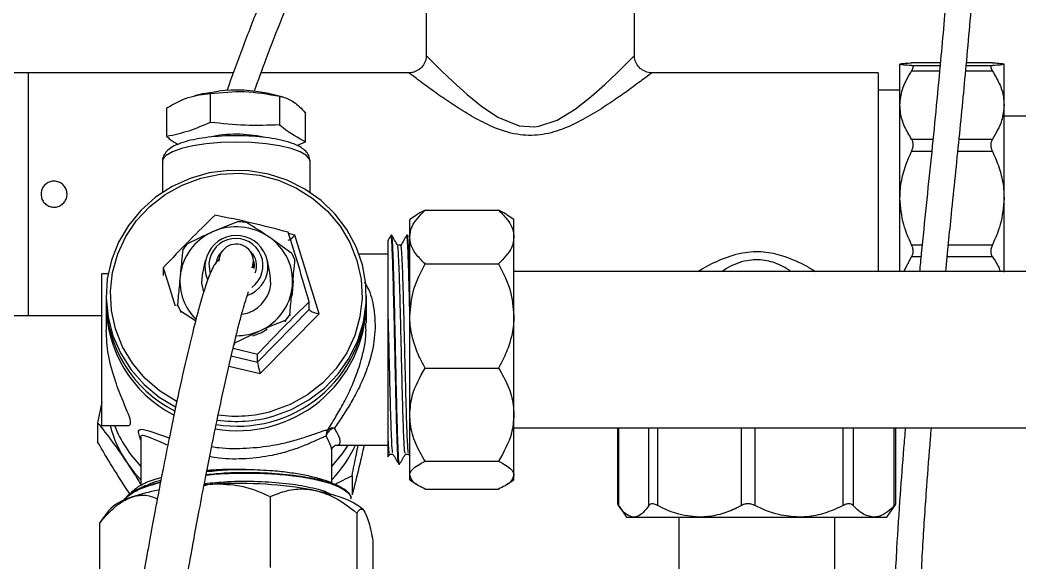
# Model space of a CAD drawing. Extents: x 75 to 2075, y 25 to 1460.
# Drawn here: x 561.2 to 705.3, y 963.3 to 1041.4 of the extents above; entities that cross this region are included whole.
import ezdxf

# ---------------------------------------------------------------- set-up
doc = ezdxf.new("R2010")
doc.units = 0
doc.header["$LTSCALE"] = 5
doc.linetypes.add('SLD-KATı', pattern=[0])
doc.layers.get('0').update_dxf_attribs({"linetype": 'CONTINUOUS'})

msp = doc.modelspace()

# ---------------------------------------------------------------- linework, layer by layer
at = {"color": 7, "linetype": 'SLD-KATı'}
for p, q in [((619.752, 1045.042), (619.752, 1036.252)), ((649.752, 1036.292), (649.752, 1045.042)), ((688.015, 1035.05), (688.002, 1035.042)), ((688.002, 1035.033), (688.031, 1035.05)), ((688.002, 1035.033), (688.002, 1035.042)), ((688.002, 1029.139), (688.002, 1035.033)), ((693.824, 1035.24), (689.703, 1035.24)), ((701.298, 1035.24), (697.59, 1035.24)), ((703.002, 1035.042), (702.99, 1035.05)), ((703.002, 1029.139), (703.002, 1035.033)), ((562.377, 1033.792), (536.612, 1033.792)), ((591.964, 1033.792), (562.377, 1033.792)), ((562.377, 1033.792), (562.377, 998.792)), ((617.259, 1033.792), (595.958, 1033.792)), ((684.877, 1033.792), (652.252, 1033.792)), ((684.877, 1033.792), (684.877, 1005.124)), ((587.729, 1030.803), (586.364, 1030.478)), ((588.656, 1026.651), (588.656, 1030.788)), ((598.958, 1030.345), (597.035, 1030.803)), ((598.652, 1026.271), (598.652, 1030.408)), ((688.002, 1031.292), (684.877, 1031.292)), ((582.386, 1024.601), (582.386, 1028.738)), ((688.002, 1015.719), (688.002, 1029.139)), ((703.002, 1015.719), (703.002, 1029.139)), ((602.378, 1023.841), (602.378, 1027.977)), ((821.152, 1027.542), (703.002, 1027.542)), ((601.096, 1023.327), (602.378, 1023.841)), ((581.757, 1021.041), (581.757, 1016.561)), ((603.007, 1016.561), (603.007, 1021.041)), ((688.002, 1005.124), (688.002, 1015.719)), ((703.002, 1005.042), (703.002, 1015.719)), ((618.327, 1013.285), (617.382, 1012.624)), ((619.589, 1013.995), (630.175, 1013.995)), ((632.382, 1012.624), (631.437, 1013.285)), ((592.673, 1012.362), (588.981, 1010.861)), ((617.382, 1010.112), (617.382, 1012.624)), ((632.382, 1010.112), (632.382, 1012.624)), ((600.392, 1007.733), (597.071, 1010.143)), ((604.307, 999.016), (600.841, 1010.384)), ((614.768, 1010.399), (614.676, 1010.399)), ((617.03, 1010.399), (616.938, 1010.399)), ((617.195, 1010.127), (617.04, 1010.395)), ((617.382, 998.727), (617.382, 1010.112)), ((632.382, 998.727), (632.382, 1010.112)), ((584.663, 1008.22), (585.288, 1009.074)), ((616.101, 1008.949), (615.613, 1008.949)), ((600.392, 1007.733), (600.845, 1006.783)), ((614.257, 1007.624), (610.078, 1007.624)), ((688.56, 1005.124), (689.676, 1007.247)), ((581.86, 1005.693), (581.86, 1004.581)), ((587.898, 1006.709), (587.479, 1004.679)), ((589.892, 1006.867), (589.882, 1006.646)), ((594.882, 1005.675), (594.882, 1006.646)), ((597.285, 1004.679), (596.866, 1006.709)), ((600.845, 1006.55), (600.845, 1006.783)), ((619.589, 1006.229), (630.175, 1006.229)), ((573.924, 1004.825), (573.007, 1004.825)), ((573.007, 982.923), (573.007, 1004.825)), ((597.361, 1003.292), (597.285, 1004.679)), ((717.428, 1005.124), (632.382, 1005.124)), ((573.632, 1001.639), (573.632, 1000.992)), ((611.132, 1000.992), (611.132, 1001.639)), ((573.632, 1000.345), (573.632, 996.703)), ((584.372, 999.448), (583.919, 1000.398)), ((583.919, 1000.165), (583.919, 1000.398)), ((602.904, 999.667), (602.904, 1000.78)), ((611.132, 1000.345), (611.129, 1000.668)), ((611.132, 997.72), (611.132, 1000.345)), ((554.877, 998.792), (562.377, 998.792)), ((562.377, 998.792), (573.007, 998.792)), ((584.372, 999.448), (586.531, 998.068)), ((584.372, 999.448), (584.372, 999.215)), ((595.441, 992.093), (602.904, 999.667)), ((595.848, 990.433), (604.307, 999.016)), ((600.101, 998.961), (599.476, 998.107)), ((600.101, 998.961), (600.101, 998.728)), ((617.382, 984.499), (617.382, 998.727)), ((632.382, 984.499), (632.382, 998.727)), ((599.476, 997.874), (599.476, 998.107)), ((592.091, 994.819), (595.783, 996.607)), ((592.091, 994.819), (592.091, 994.586)), ((591.92, 994.095), (595.441, 993.206)), ((595.441, 992.093), (595.441, 993.206)), ((619.589, 991.225), (630.175, 991.225)), ((573.007, 986.281), (572.411, 983.343)), ((617.382, 975.763), (617.382, 984.499)), ((632.382, 975.763), (632.382, 984.499)), ((572.411, 983.343), (572.411, 980.603)), ((573.007, 982.923), (576.893, 982.923)), ((632.382, 982.624), (717.428, 982.624)), ((647.323, 982.624), (647.323, 971.615)), ((687.432, 971.615), (687.432, 982.624)), ((578.632, 980.815), (578.511, 981.239)), ((580.204, 982.044), (582.728, 981.181)), ((578.631, 981.069), (578.629, 981.056)), ((578.632, 981.089), (578.632, 974.337)), ((606.871, 980.124), (614.257, 980.124)), ((610.804, 980.124), (610.705, 979.679)), ((606.132, 974.665), (606.132, 979.385)), ((614.279, 978.448), (614.49, 978.813)), ((614.474, 978.799), (614.962, 978.799)), ((616.736, 978.799), (617.225, 978.799)), ((617.217, 978.813), (617.382, 978.527)), ((615.808, 977.349), (615.9, 977.349)), ((619.589, 977.773), (630.175, 977.773)), ((609.058, 975.659), (609.058, 972.919)), ((617.382, 975.124), (617.382, 975.763)), ((632.382, 975.124), (632.382, 975.763)), ((617.382, 975.124), (618.327, 974.463)), ((631.437, 974.463), (632.382, 975.124)), ((577.176, 972.89), (576.613, 973.723)), ((597.287, 972.691), (597.287, 962.466)), ((619.589, 973.753), (630.175, 973.753)), ((608.908, 972.342), (608.908, 972.431)), ((647.539, 971.283), (648.627, 969.729)), ((686.127, 969.729), (687.215, 971.283)), ((687.199, 971.295), (687.297, 971.403)), ((573.965, 970.636), (572.86, 969.139)), ((609.776, 970.301), (609.776, 960.075)), ((648.627, 969.729), (649.641, 969.729)), ((649.641, 969.729), (659.136, 969.729)), ((656.127, 969.729), (656.127, 947.464)), ((659.136, 969.729), (673.459, 969.729)), ((673.459, 969.729), (684.219, 969.729)), ((678.627, 949.335), (678.627, 969.729)), ((684.219, 969.729), (686.127, 969.729)), ((572.865, 969.135), (572.689, 968.864)), ((572.689, 968.864), (572.689, 958.638)), ((612.075, 966.325), (612.075, 956.099))]:
    msp.add_line(p, q, dxfattribs=at)
at = {"color": 8, "linetype": 'SLD-KATı'}
for p, q in [((693.824, 1035.238), (689.676, 1035.238)), ((689.676, 1034.827), (693.787, 1034.827)), ((697.553, 1034.827), (701.329, 1034.827)), ((701.329, 1035.238), (697.589, 1035.238)), ((693.71, 1034.041), (689.676, 1034.041)), ((701.329, 1034.041), (697.478, 1034.041)), ((689.676, 1024.236), (692.753, 1024.236)), ((696.532, 1024.236), (701.329, 1024.236)), ((692.579, 1022.447), (689.676, 1022.447)), ((701.329, 1022.447), (696.349, 1022.447)), ((600.841, 1010.384), (599.911, 1010.601)), ((689.676, 1008.991), (691.208, 1008.991)), ((694.981, 1008.991), (701.329, 1008.991)), ((691.033, 1007.247), (689.676, 1007.247)), ((701.329, 1007.247), (694.807, 1007.247)), ((591.666, 992.975), (595.441, 992.093)), ((591.328, 991.488), (595.848, 990.433)), ((647.458, 982.624), (647.458, 971.403)), ((651.824, 971.403), (651.824, 982.624)), ((653.09, 982.624), (653.09, 971.403)), ((665.182, 971.403), (665.182, 982.624)), ((667.092, 982.624), (667.092, 971.403)), ((679.826, 971.403), (679.826, 982.624)), ((681.261, 982.624), (681.261, 971.403)), ((687.177, 971.403), (687.177, 982.624))]:
    msp.add_line(p, q, dxfattribs=at)
at = {"color": 8, "linetype": 'SLD-KATı', "flags": 128}
for points in [[(619.79, 1036.253), (620.111, 1035.927), (620.307, 1035.727), (621.021, 1035.01), (621.994, 1034.048), (623.642, 1032.47), (625.642, 1030.67), (627.709, 1028.991), (630.09, 1027.397), (633.129, 1026.157), (635.358, 1026), (635.956, 1026.075), (638.613, 1026.97), (641.19, 1028.546), (643.524, 1030.38), (645.483, 1032.118), (647.21, 1033.756), (648.895, 1035.423), (649.695, 1036.233), (649.752, 1036.292), (649.752, 1036.292)], [(603.007, 1021.041), (602.949, 1021.328), (602.487, 1021.891), (601.583, 1022.416), (600.278, 1022.881), (598.627, 1023.265), (596.704, 1023.553), (594.591, 1023.731), (592.382, 1023.791), (590.173, 1023.731), (588.06, 1023.553), (586.137, 1023.265), (584.486, 1022.881), (583.18, 1022.416), (582.277, 1021.891), (581.815, 1021.328), (581.757, 1021.041)], [(589.457, 1006.258), (589.782, 1007.32), (590.339, 1008.037)], [(588.45, 1006.348), (588.564, 1005.028), (588.618, 1004.846)]]:
    msp.add_lwpolyline(points, dxfattribs=at)
at = {"color": 7, "linetype": 'SLD-KATı', "flags": 128}
for points in [[(587.729, 1030.803), (588.279, 1030.92), (589.846, 1031.147)], [(593.463, 1024.719), (592.737, 1024.746), (591.262, 1024.717)], [(597.68, 984.265), (600.363, 985.25), (602.859, 986.619), (605.11, 988.34), (607.063, 990.373), (608.671, 992.669), (609.898, 995.176), (610.714, 997.835), (611.1, 1000.582), (611.048, 1003.354), (610.558, 1006.087), (609.642, 1008.714), (608.321, 1011.176), (606.627, 1013.415), (604.599, 1015.377), (602.285, 1017.018), (599.738, 1018.298), (597.019, 1019.187), (594.192, 1019.665), (591.322, 1019.721), (588.477, 1019.353), (585.723, 1018.569), (583.126, 1017.389), (580.745, 1015.839), (578.637, 1013.957), (576.851, 1011.786), (575.43, 1009.377), (574.405, 1006.787), (573.803, 1004.076), (573.635, 1001.308), (573.907, 998.548), (574.612, 995.86), (575.734, 993.307), (577.245, 990.95), (579.112, 988.844), (581.289, 987.037), (583.648, 985.612)], [(583.753, 986.404), (583.709, 986.427), (581.326, 987.927), (579.215, 989.769), (577.429, 991.906), (576.011, 994.288), (574.995, 996.854), (574.408, 999.542), (574.264, 1002.286), (574.566, 1005.017), (575.306, 1007.67), (576.467, 1010.178), (578.019, 1012.48), (579.926, 1014.518), (582.139, 1016.244), (584.604, 1017.614), (587.261, 1018.594), (590.044, 1019.162), (592.884, 1019.301), (595.712, 1019.01), (598.458, 1018.295), (601.055, 1017.173), (603.438, 1015.674), (605.549, 1013.832), (607.335, 1011.694), (608.753, 1009.313), (609.768, 1006.747), (610.356, 1004.059), (610.5, 1001.315), (610.198, 998.583), (609.458, 995.931), (608.297, 993.423), (606.744, 991.121), (604.838, 989.082), (602.625, 987.357), (600.16, 985.987), (597.503, 985.006), (597.503, 985.006)], [(595.004, 1005.796), (594.889, 1006.427), (594.882, 1006.448)], [(587.479, 1004.679), (587.39, 1003.454), (587.648, 1002.179)], [(600.58, 1003.825), (600.46, 1002.006), (600.366, 1001.575)], [(596.845, 996.764), (596.033, 996.317), (594.721, 995.818)], [(606.132, 977.032), (607.718, 978.925), (608.52, 980.124)], [(576.613, 977.605), (577.683, 976.159), (578.632, 975.09)], [(587.745, 974.428), (587.802, 974.432), (589.606, 974.525)], [(603.531, 973.628), (604.955, 973.326), (606.258, 972.99), (607.427, 972.622), (608.452, 972.226), (609.321, 971.807), (610.028, 971.367), (610.564, 970.911), (610.925, 970.444)]]:
    msp.add_lwpolyline(points, dxfattribs=at)
at = {"color": 7, "linetype": 'SLD-KATı'}
for centre, radius, start, end in [((592.392, 1009.067), 22.226, 77.94324, 96.57728), ((592.374, 1007.094), 17.838, 77.25758, 102.23219), ((592.38, 1003.221), 8.362, 55.86856, 113.98353), ((592.117, 1003.646), 7.868, 113.49505, 174.11807), ((592.405, 1005.788), 4.543, 355.61824, 203.39997), ((592.753, 1003.707), 7.751, 354.88465, 56.13858), ((592.365, 1006.607), 2.486, 337.32711, 174.00008), ((592.553, 1005.918), 2.454, 352.17129, 18.3977), ((591.969, 1003.753), 7.71, 174.79915, 225.41919), ((592.51, 1005.908), 4.45, 289.9726, 353.98024), ((592.483, 1003.823), 4.907, 278.47609, 353.77995), ((592.647, 1003.822), 7.868, 293.49533, 354.11779), ((591.678, 1001.129), 18.047, 180.43692, 242.96511), ((591.66, 1000.47), 18.026, 179.36943, 242.57654), ((592.565, 1000.764), 18.572, 260.08362, 358.70698), ((592.575, 1001.401), 18.562, 260.45118, 358.73618), ((592.385, 1004.257), 8.372, 270.08259, 293.94963), ((592.381, 1002.912), 19.384, 261.87215, 285.86184), ((592.381, 1003.033), 18.74, 262.0694, 285.86043), ((591.409, 987.478), 17.788, 194.8349, 213.71154), ((591.615, 989.525), 18.018, 201.49352, 223.89912), ((606.599, 981.542), 1.261, 139.47144, 186.46212), ((606.758, 981.117), 1.441, 99.35243, 168.66338), ((606.279, 981.467), 1.099, 77.10228, 125.51154), ((593.095, 987.623), 18.084, 316.13125, 335.50201), ((592.492, 910.833), 63.757, 80.02886, 92.59392), ((579.147, 965.683), 7.169, 104.87424, 136.29579), ((586.21, 946.282), 27.794, 100.52723, 108.68235)]:
    msp.add_arc(centre, radius, start, end, dxfattribs=at)
at = {"color": 8, "linetype": 'SLD-KATı'}
for centre, radius, start, end in [((592.335, 1006.016), 3.899, 305.79371, 175.12523), ((592.542, 1005.999), 2.775, 337.44596, 47.26906)]:
    msp.add_arc(centre, radius, start, end, dxfattribs=at)
at = {"color": 7, "linetype": 'SLD-KATı'}
for centre, major_axis, ratio, start_param, end_param in [((600.841, 1010.708), (0.982, 1.049), 0.1559445, 3.231206, 4.5472136), ((604.307, 999.34), (1.401, -0.344), 0.2180816, 3.1951533, 4.7659496), ((595.848, 990.756), (-0.398, 1.376), 0.0643247, 0.218736, 1.7895323)]:
    msp.add_ellipse(centre, major_axis=major_axis, ratio=ratio, start_param=start_param, end_param=end_param, dxfattribs=at)
at = {"color": 8, "linetype": 'SLD-KATı'}
for major_axis, ratio, start_param, end_param in [((-13.633, 14.829), 0.1205977, 3.2720205, 3.6118574), ((14.893, -13.611), 0.1311383, 6.1406597, 6.742296)]:
    msp.add_ellipse((592.382, 993.874), major_axis=major_axis, ratio=ratio, start_param=start_param, end_param=end_param, dxfattribs=at)
at = {"color": 7, "linetype": 'SLD-KATı'}
for points, knots in [([(697.203, 1105.753), (697.252, 1103.702), (697.343, 1099.9), (697.329, 1094.282), (697.256, 1089.496), (697.101, 1083.493), (696.795, 1075.708), (696.244, 1065.749), (695.546, 1055.57), (694.729, 1045.285), (693.723, 1033.943), (692.496, 1021.398), (691.435, 1011.478), (690.913, 1005.999), (690.83, 1005.124)], [0, 0, 0, 0, 0.0718627, 0.1332129, 0.1834606, 0.2236697, 0.3193223, 0.4183297, 0.5169998, 0.6149154, 0.714692, 0.8427051, 0.974891, 1, 1, 1, 1]), ([(694.595, 1005.124), (694.869, 1007.899), (695.504, 1014.319), (696.547, 1024.213), (697.603, 1035.211), (698.585, 1046.348), (699.472, 1057.787), (700.144, 1068.132), (700.615, 1077.311), (700.866, 1083.992), (701.007, 1089.496), (701.08, 1094.314), (701.093, 1099.971), (701.001, 1103.804), (700.951, 1105.871)], [0, 0, 0, 0, 0.0796301, 0.1842653, 0.2842089, 0.3949929, 0.5038517, 0.6138718, 0.6960147, 0.7754914, 0.8158489, 0.8663359, 0.9279011, 1, 1, 1, 1]), ([(681.956, 1068.67), (682.029, 1069.119), (682.161, 1069.928), (681.973, 1070.971), (681.586, 1071.806), (680.925, 1072.596), (680.085, 1073.134), (678.654, 1073.599), (676.648, 1073.66), (672.965, 1073.105), (667.758, 1071.552), (661.669, 1069.237), (655.68, 1066.742), (650.363, 1064.256), (645.482, 1062.663), (641.637, 1061.978), (638.968, 1061.839), (636.624, 1061.974), (634.032, 1062.443), (631.143, 1063.562), (628.384, 1065.403), (625.927, 1067.786), (624.14, 1070.316), (622.737, 1072.469), (621.498, 1073.695), (620.36, 1074.471), (619.211, 1074.972), (617.914, 1075.244), (616.48, 1075.182), (615.149, 1074.805), (613.855, 1074.19), (612.48, 1073.261), (610.785, 1071.734), (608.735, 1069.35), (606.636, 1066.315), (604.478, 1062.687), (602.282, 1058.538), (600.069, 1053.897), (597.832, 1048.819), (595.588, 1043.369), (593.271, 1037.42), (591.758, 1033.254), (591.012, 1031.201)], [0, 0, 0, 0, 0.01323237, 0.02383905, 0.03220613, 0.03888014, 0.04948482, 0.05961272, 0.08106954, 0.10325766, 0.15218106, 0.20936731, 0.25264882, 0.29975752, 0.34192694, 0.36895825, 0.38909212, 0.40351248, 0.42354324, 0.45079038, 0.47629562, 0.50221282, 0.53157033, 0.54858084, 0.56216981, 0.57267302, 0.58139227, 0.59182553, 0.60413923, 0.61530452, 0.62445318, 0.6378049, 0.65442927, 0.67787805, 0.71061196, 0.73915467, 0.77435097, 0.81746338, 0.85582359, 0.90002684, 0.95072872, 1, 1, 1, 1]), ([(594.98, 1031.128), (595.548, 1032.691), (596.857, 1036.291), (598.929, 1041.619), (601.087, 1046.886), (603.237, 1051.805), (605.36, 1056.302), (607.455, 1060.315), (609.483, 1063.795), (611.404, 1066.658), (613.213, 1068.835), (614.628, 1070.172), (615.877, 1071.044), (616.918, 1071.459), (617.738, 1071.462), (618.332, 1071.286), (619.002, 1070.878), (619.818, 1070.097), (620.704, 1068.785), (622.041, 1066.706), (624.013, 1064.353), (626.548, 1062.096), (629.075, 1060.477), (631.475, 1059.394), (633.821, 1058.675), (636.33, 1058.223), (639.261, 1058.064), (643.199, 1058.361), (648.14, 1059.472), (653.66, 1061.646), (658.994, 1064.083), (663.99, 1066.112), (668.475, 1067.787), (672.183, 1068.963), (675.159, 1069.669), (677.002, 1069.897), (678.088, 1069.838), (678.412, 1069.723), (678.412, 1069.734), (678.412, 1069.737)], [0, 0, 0, 0, 0.0414484, 0.0954766, 0.1426878, 0.1837248, 0.2298911, 0.2675007, 0.2977713, 0.3318551, 0.3552957, 0.3708631, 0.3829313, 0.3967059, 0.4035934, 0.4097838, 0.4168301, 0.4266473, 0.4405135, 0.4582552, 0.4909621, 0.5200817, 0.5456972, 0.5680966, 0.587675, 0.608516, 0.6331486, 0.6622191, 0.7082881, 0.7599237, 0.8102151, 0.8548358, 0.8957125, 0.9322091, 0.9562533, 0.9785593, 0.9884289, 0.9972482, 1, 1, 1, 1]), ([(619.723, 1036.252), (619.728, 1036.151), (619.751, 1035.761), (619.493, 1035.09), (618.954, 1034.383), (618.239, 1033.958), (617.652, 1033.79), (617.34, 1033.804), (617.259, 1033.808)], [0, 0, 0, 0, 0.0780769, 0.3023221, 0.536287, 0.7586045, 0.9368631, 1, 1, 1, 1]), ([(652.251, 1033.792), (652.245, 1033.792), (651.936, 1033.753), (651.32, 1033.927), (650.536, 1034.391), (650.006, 1035.096), (649.761, 1035.775), (649.768, 1036.179), (649.771, 1036.315)], [0, 0, 0, 0, 0.0047018, 0.2377291, 0.4639081, 0.6933727, 0.8960824, 1, 1, 1, 1]), ([(689.676, 1034.827), (689.249, 1034.857), (688.299, 1034.922), (688.108, 1034.994), (688.002, 1035.033)], [0, 0, 0, 0, 0.44899052, 1, 1, 1, 1]), ([(688.07, 1035.074), (688.202, 1035.099), (688.47, 1035.151), (689.159, 1035.205), (689.603, 1035.234), (689.676, 1035.238)], [0, 0, 0, 0, 0.44825133, 0.90942454, 1, 1, 1, 1]), ([(689.676, 1034.041), (689.749, 1034.163), (689.896, 1034.407), (689.936, 1034.672), (689.843, 1034.802), (689.723, 1034.82), (689.676, 1034.827)], [0, 0, 0, 0, 0.2806969, 0.5628364, 0.8257488, 1, 1, 1, 1]), ([(701.329, 1034.827), (701.255, 1034.812), (701.109, 1034.78), (701.069, 1034.574), (701.162, 1034.308), (701.281, 1034.118), (701.329, 1034.041)], [0, 0, 0, 0, 0.2806912, 0.5628297, 0.8257579, 1, 1, 1, 1]), ([(701.329, 1035.238), (701.402, 1035.234), (701.837, 1035.206), (702.5, 1035.152), (702.948, 1035.087), (702.989, 1035.047), (703.002, 1035.033)], [0, 0, 0, 0, 0.0732647, 0.4365433, 0.8088712, 1, 1, 1, 1]), ([(703.002, 1035.033), (702.897, 1034.994), (702.706, 1034.922), (701.755, 1034.857), (701.329, 1034.827)], [0, 0, 0, 0, 0.55100948, 1, 1, 1, 1]), ([(688.002, 1029.139), (688.071, 1029.896), (688.225, 1031.6), (689.158, 1033.17), (689.676, 1034.041)], [0, 0, 0, 0, 0.4446427, 1, 1, 1, 1]), ([(701.329, 1034.041), (701.686, 1033.446), (702.41, 1032.241), (702.929, 1030.569), (702.983, 1029.521), (703.002, 1029.139)], [0, 0, 0, 0, 0.3824143, 0.774652, 1, 1, 1, 1]), ([(582.386, 1028.738), (583.412, 1029.308), (585.501, 1030.47), (587.592, 1030.681), (588.656, 1030.788)], [0, 0, 0, 0, 0.4912127, 1, 1, 1, 1]), ([(588.656, 1030.788), (590.292, 1030.961), (593.623, 1031.313), (596.956, 1030.713), (598.652, 1030.408)], [0, 0, 0, 0, 0.491212, 1, 1, 1, 1]), ([(598.652, 1030.408), (598.804, 1030.377), (599.479, 1030.241), (600.712, 1029.666), (601.805, 1028.623), (602.36, 1027.998), (602.378, 1027.977)], [0, 0, 0, 0, 0.1236287, 0.5481656, 0.9848002, 1, 1, 1, 1]), ([(689.676, 1024.236), (689.318, 1024.831), (688.594, 1026.037), (688.075, 1027.709), (688.022, 1028.756), (688.002, 1029.139)], [0, 0, 0, 0, 0.3824066, 0.7746519, 1, 1, 1, 1]), ([(703.002, 1029.139), (702.934, 1028.381), (702.779, 1026.678), (701.847, 1025.108), (701.329, 1024.236)], [0, 0, 0, 0, 0.4446501, 1, 1, 1, 1]), ([(588.656, 1026.651), (587.615, 1026.196), (585.525, 1025.282), (583.435, 1024.828), (582.386, 1024.601)], [0, 0, 0, 0, 0.4979219, 1, 1, 1, 1]), ([(598.652, 1026.271), (596.993, 1026.219), (593.661, 1026.115), (590.329, 1026.472), (588.656, 1026.651)], [0, 0, 0, 0, 0.4979215, 1, 1, 1, 1]), ([(602.378, 1023.841), (601.291, 1024.405), (600.047, 1025.051), (598.808, 1026.134), (598.652, 1026.271)], [0, 0, 0, 0, 0.8736901, 1, 1, 1, 1]), ([(592.896, 1024.701), (592.506, 1024.708), (591.454, 1024.726), (589.747, 1024.638), (587.869, 1024.451), (586.152, 1024.158), (584.645, 1023.767), (583.429, 1023.283), (582.555, 1022.725), (581.996, 1022.045), (581.717, 1021.402), (581.785, 1021.048), (581.801, 1020.964)], [0, 0, 0, 0, 0.0710044, 0.1919221, 0.3131193, 0.4351285, 0.558864, 0.6862671, 0.8065328, 0.8939618, 0.9749642, 1, 1, 1, 1]), ([(582.386, 1024.601), (582.542, 1024.461), (583.083, 1023.977), (583.626, 1023.684), (584.013, 1023.477)], [0, 0, 0, 0, 0.2891072, 1, 1, 1, 1]), ([(602.993, 1021.086), (602.956, 1021.355), (602.88, 1021.902), (602.376, 1022.543), (601.684, 1023.085), (600.661, 1023.578), (599.254, 1024.013), (597.552, 1024.356), (595.692, 1024.582), (594.112, 1024.698), (593.17, 1024.7), (592.896, 1024.701)], [0, 0, 0, 0, 0.0851491, 0.1728891, 0.2727625, 0.4011354, 0.5446566, 0.6814033, 0.8144789, 0.9459553, 1, 1, 1, 1]), ([(689.676, 1022.447), (689.749, 1022.624), (689.896, 1022.979), (689.936, 1023.526), (689.843, 1023.95), (689.723, 1024.155), (689.676, 1024.236)], [0, 0, 0, 0, 0.2806816, 0.5628135, 0.8257504, 1, 1, 1, 1]), ([(701.329, 1024.236), (701.255, 1024.1), (701.109, 1023.828), (701.069, 1023.304), (701.162, 1022.827), (701.281, 1022.555), (701.329, 1022.447)], [0, 0, 0, 0, 0.280704, 0.5628557, 0.8257488, 1, 1, 1, 1]), ([(688.002, 1015.719), (688.016, 1016.164), (688.055, 1017.454), (688.497, 1019.583), (689.158, 1021.353), (689.603, 1022.293), (689.676, 1022.447)], [0, 0, 0, 0, 0.1911336, 0.553708, 0.9267347, 1, 1, 1, 1]), ([(701.329, 1022.447), (701.402, 1022.293), (701.837, 1021.374), (702.5, 1019.605), (702.948, 1017.477), (702.989, 1016.164), (703.002, 1015.719)], [0, 0, 0, 0, 0.0732659, 0.436537, 0.8088648, 1, 1, 1, 1]), ([(564.252, 1016.292), (564.273, 1016.502), (564.314, 1016.922), (564.635, 1017.482), (565.109, 1017.909), (565.703, 1018.155), (566.342, 1018.19), (566.957, 1018.013), (567.478, 1017.643), (567.849, 1017.121), (568.026, 1016.504), (567.99, 1015.865), (567.745, 1015.275), (567.319, 1014.798), (566.757, 1014.488), (566.125, 1014.381), (565.495, 1014.489), (564.935, 1014.798), (564.511, 1015.275), (564.285, 1015.802), (564.261, 1016.152), (564.252, 1016.292)], [0, 0, 0, 0, 0.0534789, 0.1069533, 0.1606177, 0.2144097, 0.267992, 0.3213547, 0.3748284, 0.4285728, 0.4823213, 0.5358129, 0.5891746, 0.6427413, 0.6965287, 0.7502068, 0.8036121, 0.8570126, 0.9106759, 0.9644697, 1, 1, 1, 1]), ([(689.676, 1008.991), (689.249, 1009.952), (688.299, 1012.092), (688.108, 1014.431), (688.002, 1015.719)], [0, 0, 0, 0, 0.4489882, 1, 1, 1, 1]), ([(703.002, 1015.719), (702.897, 1014.431), (702.706, 1012.092), (701.755, 1009.952), (701.329, 1008.991)], [0, 0, 0, 0, 0.5510118, 1, 1, 1, 1]), ([(589.323, 1013.267), (588.091, 1012.067), (585.604, 1009.643), (583.116, 1007.018), (581.86, 1005.693)], [0, 0, 0, 0, 0.4952141, 1, 1, 1, 1]), ([(599.846, 1010.81), (598.109, 1011.266), (594.602, 1012.185), (591.094, 1012.904), (589.323, 1013.267)], [0, 0, 0, 0, 0.4952148, 1, 1, 1, 1]), ([(617.382, 1010.112), (617.452, 1010.632), (617.637, 1011.996), (618.843, 1013.231), (619.589, 1013.995)], [0, 0, 0, 0, 0.3814162, 1, 1, 1, 1]), ([(619.589, 1013.995), (619.324, 1013.868), (618.839, 1013.634), (618.506, 1013.384), (618.354, 1013.271)], [0, 0, 0, 0, 0.5474397, 1, 1, 1, 1]), ([(630.175, 1013.995), (630.655, 1013.512), (631.632, 1012.53), (632.301, 1011.194), (632.362, 1010.375), (632.382, 1010.112)], [0, 0, 0, 0, 0.3967482, 0.8067527, 1, 1, 1, 1]), ([(631.407, 1013.271), (631.257, 1013.384), (630.925, 1013.635), (630.44, 1013.868), (630.175, 1013.995)], [0, 0, 0, 0, 0.452416, 1, 1, 1, 1]), ([(592.673, 1012.362), (592.719, 1012.358), (593.078, 1012.33), (593.437, 1012.296), (593.751, 1012.266)], [0, 0, 0, 0, 0.1269936, 1, 1, 1, 1]), ([(597.071, 1010.143), (596.846, 1010.295), (595.727, 1011.054), (594.629, 1011.728), (593.751, 1012.266)], [0, 0, 0, 0, 0.2009772, 1, 1, 1, 1]), ([(588.981, 1010.861), (588.73, 1010.749), (587.485, 1010.189), (586.264, 1009.569), (585.288, 1009.074)], [0, 0, 0, 0, 0.2009896, 1, 1, 1, 1]), ([(602.904, 1000.78), (602.395, 1002.502), (601.375, 1005.946), (600.355, 1009.189), (599.846, 1010.81)], [0, 0, 0, 0, 0.5000002, 1, 1, 1, 1]), ([(614.688, 1010.39), (614.548, 1010.149), (614.397, 1009.887), (614.246, 1009.626), (614.234, 1009.606)], [0, 0, 0, 0, 0.9233372, 1, 1, 1, 1]), ([(615.793, 977.558), (615.774, 977.555), (615.718, 977.544), (615.628, 979.205), (615.515, 982.266), (615.407, 986.506), (615.293, 991.402), (615.186, 996.551), (615.072, 1001.429), (614.965, 1005.625), (614.857, 1008.48), (614.769, 1010.073), (614.713, 1010.238), (614.688, 1010.313)], [0, 0, 0, 0, 0.0503603, 0.1500654, 0.2506831, 0.3503318, 0.4509979, 0.5506007, 0.6513064, 0.7508721, 0.8516094, 0.9326108, 1, 1, 1, 1]), ([(615.9, 977.532), (615.876, 977.52), (615.815, 977.49), (615.72, 979.194), (615.607, 982.269), (615.499, 986.506), (615.385, 991.402), (615.278, 996.551), (615.164, 1001.43), (615.057, 1005.623), (614.949, 1008.485), (614.857, 1010.126), (614.797, 1010.293), (614.768, 1010.375)], [0, 0, 0, 0, 0.0619603, 0.1593367, 0.2576043, 0.3549257, 0.4532405, 0.5505171, 0.6488706, 0.7461109, 0.8444954, 0.9236049, 1, 1, 1, 1]), ([(615.621, 1008.935), (615.48, 1009.178), (615.199, 1009.665), (614.918, 1010.152), (614.777, 1010.395)], [0, 0, 0, 0, 0.4999814, 1, 1, 1, 1]), ([(616.951, 1010.39), (616.811, 1010.149), (616.532, 1009.666), (616.252, 1009.183), (616.113, 1008.942)], [0, 0, 0, 0, 0.5000366, 1, 1, 1, 1]), ([(617.382, 999.315), (617.366, 999.998), (617.313, 1002.301), (617.227, 1005.606), (617.12, 1008.484), (617.032, 1010.072), (616.976, 1010.238), (616.95, 1010.313)], [0, 0, 0, 0, 0.1073443, 0.3622325, 0.62012, 0.8274837, 1, 1, 1, 1]), ([(617.382, 1003.032), (617.361, 1003.86), (617.304, 1006.123), (617.212, 1008.465), (617.12, 1010.13), (617.06, 1010.295), (617.03, 1010.375)], [0, 0, 0, 0, 0.18279375, 0.49946911, 0.7541032, 1, 1, 1, 1]), ([(619.589, 1006.229), (619.109, 1006.712), (618.132, 1007.694), (617.463, 1009.03), (617.402, 1009.85), (617.382, 1010.112)], [0, 0, 0, 0, 0.39674491, 0.80675301, 1, 1, 1, 1]), ([(632.382, 1010.112), (632.312, 1009.592), (632.127, 1008.228), (630.921, 1006.993), (630.175, 1006.229)], [0, 0, 0, 0, 0.3814215, 1, 1, 1, 1]), ([(614.257, 999.861), (614.257, 1000.925), (614.257, 1002.764), (614.257, 1005.007), (614.257, 1006.714), (614.257, 1008.086), (614.257, 1009.031), (614.257, 1009.545), (614.257, 1009.582), (614.257, 1009.593)], [0, 0, 0, 0, 0.20101208, 0.34742267, 0.49808172, 0.64449356, 0.79511465, 0.94268313, 1, 1, 1, 1]), ([(616.737, 978.966), (616.713, 978.955), (616.652, 978.928), (616.558, 980.482), (616.444, 983.287), (616.336, 987.152), (616.222, 991.619), (616.115, 996.316), (616.001, 1000.766), (615.894, 1004.594), (615.786, 1007.196), (615.699, 1008.638), (615.645, 1008.788), (615.621, 1008.855)], [0, 0, 0, 0, 0.0628007, 0.1615157, 0.2611348, 0.3597933, 0.4594609, 0.5580744, 0.6577808, 0.7563581, 0.8560958, 0.9362931, 1, 1, 1, 1]), ([(617.217, 978.992), (617.199, 978.989), (617.143, 978.981), (617.054, 980.493), (616.94, 983.285), (616.833, 987.153), (616.719, 991.619), (616.611, 996.316), (616.497, 1000.766), (616.39, 1004.594), (616.282, 1007.199), (616.194, 1008.655), (616.138, 1008.806), (616.113, 1008.875)], [0, 0, 0, 0, 0.0494, 0.1491305, 0.2497744, 0.3494478, 0.4501407, 0.5497686, 0.6505007, 0.7500921, 0.8508559, 0.9318781, 1, 1, 1, 1]), ([(689.676, 1007.247), (689.749, 1007.375), (689.896, 1007.633), (689.936, 1008.142), (689.843, 1008.612), (689.723, 1008.883), (689.676, 1008.991)], [0, 0, 0, 0, 0.2806871, 0.5628422, 0.8257583, 1, 1, 1, 1]), ([(701.329, 1008.991), (701.255, 1008.815), (701.109, 1008.461), (701.069, 1007.925), (701.162, 1007.517), (701.281, 1007.324), (701.329, 1007.247)], [0, 0, 0, 0, 0.2806977, 0.5628202, 0.8257662, 1, 1, 1, 1]), ([(584.663, 1008.22), (584.634, 1007.934), (584.512, 1006.74), (584.387, 1005.441), (584.291, 1004.452)], [0, 0, 0, 0, 0.2391154, 1, 1, 1, 1]), ([(701.329, 1007.247), (701.717, 1006.692), (702.197, 1006.006), (702.416, 1005.266), (702.458, 1005.124)], [0, 0, 0, 0, 0.8088631, 1, 1, 1, 1]), ([(589.992, 1006.917), (589.969, 1006.902), (589.757, 1006.766), (589.431, 1006.361), (589.122, 1005.954), (588.617, 1004.925), (588.026, 1003.313), (587.395, 1001.267), (586.803, 999.156), (586.119, 996.507), (585.134, 992.426), (583.976, 987.232), (582.81, 981.624), (581.948, 977.287), (581.379, 974.337), (581, 972.34), (580.672, 970.593), (580.315, 968.672), (579.921, 966.518), (579.389, 963.572), (578.701, 959.685), (577.85, 954.741), (576.71, 947.916), (575.375, 939.575), (573.933, 930.103), (572.626, 921.044), (571.461, 912.558), (570.397, 904.417), (569.395, 896.349), (568.395, 887.84), (567.204, 877.066), (565.897, 863.799), (564.911, 853.033), (564.507, 847.144), (564.47, 846.596)], [0, 0, 0, 0, 0.0005841, 0.0054129, 0.0160691, 0.0321985, 0.0530634, 0.0653442, 0.0791915, 0.0951497, 0.1134196, 0.1496674, 0.1824654, 0.2087267, 0.2241, 0.2334719, 0.2432832, 0.2544123, 0.2669372, 0.2809409, 0.3061457, 0.3355739, 0.3688649, 0.428555, 0.4862004, 0.5405744, 0.5940956, 0.6420521, 0.690753, 0.7433233, 0.799762, 0.8907859, 0.9898434, 1, 1, 1, 1]), ([(581.86, 1005.693), (582.369, 1004.085), (582.937, 1002.294), (583.505, 1000.392), (583.563, 1000.198)], [0, 0, 0, 0, 0.8980369, 1, 1, 1, 1]), ([(600.473, 1003.016), (600.568, 1004.004), (600.694, 1005.303), (600.816, 1006.497), (600.845, 1006.783)], [0, 0, 0, 0, 0.7608845, 1, 1, 1, 1]), ([(617.382, 998.727), (617.49, 999.972), (617.719, 1002.608), (618.943, 1004.979), (619.589, 1006.229)], [0, 0, 0, 0, 0.4724912, 1, 1, 1, 1]), ([(630.175, 1006.229), (630.821, 1004.979), (632.045, 1002.608), (632.274, 999.972), (632.382, 998.727)], [0, 0, 0, 0, 0.52750849, 1, 1, 1, 1]), ([(584.291, 1004.452), (584.242, 1003.933), (584.116, 1002.602), (583.994, 1001.233), (583.919, 1000.398)], [0, 0, 0, 0, 0.3900851, 1, 1, 1, 1]), ([(600.101, 998.961), (600.175, 999.796), (600.298, 1001.165), (600.424, 1002.496), (600.473, 1003.016)], [0, 0, 0, 0, 0.6098967, 1, 1, 1, 1]), ([(570.995, 849.552), (571.189, 852.109), (571.621, 857.795), (572.434, 866.437), (573.306, 875.21), (574.172, 883.262), (574.995, 890.483), (575.771, 896.981), (576.504, 902.858), (577.256, 908.687), (578.091, 914.927), (579.077, 922.005), (580.21, 929.808), (581.422, 937.789), (582.63, 945.395), (583.749, 952.15), (584.746, 957.978), (585.582, 962.706), (586.331, 966.84), (587.082, 970.885), (587.885, 975.084), (588.739, 979.407), (589.644, 983.838), (590.686, 988.717), (591.643, 992.944), (592.419, 996.151), (592.959, 998.254), (593.412, 999.889), (593.818, 1001.263), (594.114, 1002.091), (594.123, 1002.181), (594.126, 1002.214)], [0, 0, 0, 0, 0.0500118, 0.1112013, 0.1692254, 0.221712, 0.2687081, 0.3103137, 0.3484854, 0.3831699, 0.4237229, 0.469635, 0.5202343, 0.5741827, 0.6227595, 0.6648801, 0.701025, 0.7317055, 0.7526491, 0.7773661, 0.8058326, 0.8289436, 0.8552867, 0.884908, 0.9155452, 0.9306768, 0.9455486, 0.9587826, 0.9702579, 0.9892075, 1, 1, 1, 1]), ([(595.441, 993.206), (596.672, 994.506), (599.16, 997.132), (601.648, 999.556), (602.904, 1000.78)], [0, 0, 0, 0, 0.4952139, 1, 1, 1, 1]), ([(614.955, 978.992), (614.936, 978.989), (614.881, 978.981), (614.791, 980.493), (614.678, 983.284), (614.57, 987.155), (614.456, 991.613), (614.356, 996.037), (614.288, 998.675), (614.257, 999.861)], [0, 0, 0, 0, 0.0782697, 0.2362835, 0.3957446, 0.553668, 0.7132067, 0.871058, 1, 1, 1, 1]), ([(614.257, 981.457), (614.257, 981.65), (614.257, 982.23), (614.257, 983.351), (614.257, 985), (614.257, 986.993), (614.257, 989.32), (614.257, 991.774), (614.257, 994.282), (614.257, 997.037), (614.257, 998.843), (614.257, 999.861)], [0, 0, 0, 0, 0.0479048, 0.1438717, 0.2398358, 0.3606477, 0.4814604, 0.6022728, 0.7230847, 0.8438975, 1, 1, 1, 1]), ([(619.589, 991.225), (619.33, 991.704), (618.681, 992.908), (617.885, 994.972), (617.436, 997.028), (617.396, 998.297), (617.382, 998.727)], [0, 0, 0, 0, 0.2056172, 0.5170139, 0.8361701, 1, 1, 1, 1]), ([(632.382, 998.727), (632.368, 998.297), (632.329, 997.05), (631.886, 994.994), (631.094, 992.928), (630.433, 991.704), (630.175, 991.225)], [0, 0, 0, 0, 0.1638287, 0.4746285, 0.7943849, 1, 1, 1, 1]), ([(595.783, 996.607), (596.034, 996.717), (597.279, 997.266), (598.5, 997.733), (599.476, 998.107)], [0, 0, 0, 0, 0.20098403, 1, 1, 1, 1]), ([(605.64, 982.362), (605.83, 982.686), (606.322, 983.525), (607.305, 985.164), (608.446, 987.286), (609.536, 989.704), (610.519, 992.684), (611.157, 995.531), (611.059, 997.256), (611.033, 997.717)], [0, 0, 0, 0, 0.0953137, 0.2468318, 0.4025367, 0.5522072, 0.7072969, 0.9217243, 1, 1, 1, 1]), ([(576.893, 982.935), (577.024, 983.008), (577.291, 983.156), (576.913, 984.455), (576.05, 986.485), (574.904, 989.363), (573.849, 992.975), (573.709, 995.51), (573.643, 996.704)], [0, 0, 0, 0, 0.1461689, 0.2965691, 0.4482381, 0.6261576, 0.8238532, 1, 1, 1, 1]), ([(617.382, 984.499), (617.452, 985.4), (617.637, 987.762), (618.843, 989.901), (619.589, 991.225)], [0, 0, 0, 0, 0.3814191, 1, 1, 1, 1]), ([(630.175, 991.225), (630.655, 990.388), (631.632, 988.687), (632.301, 986.373), (632.362, 984.954), (632.382, 984.499)], [0, 0, 0, 0, 0.3967452, 0.8067489, 1, 1, 1, 1]), ([(619.589, 977.773), (619.109, 978.61), (618.132, 980.311), (617.463, 982.625), (617.402, 984.044), (617.382, 984.499)], [0, 0, 0, 0, 0.39674875, 0.80675478, 1, 1, 1, 1]), ([(632.382, 984.499), (632.312, 983.598), (632.127, 981.236), (630.921, 979.097), (630.175, 977.773)], [0, 0, 0, 0, 0.38142267, 1, 1, 1, 1]), ([(572.411, 983.343), (573.111, 982.459), (574.439, 980.782), (575.915, 978.625), (576.613, 977.605)], [0, 0, 0, 0, 0.527506, 1, 1, 1, 1]), ([(688.777, 982.624), (688.696, 981.645), (688.43, 978.432), (687.996, 972.62), (687.483, 965.036), (687.246, 959.693), (687.124, 956.947)], [0, 0, 0, 0, 0.1144539, 0.3754238, 0.6789937, 1, 1, 1, 1]), ([(690.872, 956.81), (691.006, 959.795), (691.267, 965.568), (691.831, 973.661), (692.258, 979.28), (692.496, 982.107), (692.539, 982.624)], [0, 0, 0, 0, 0.347066, 0.6713461, 0.9399515, 1, 1, 1, 1]), ([(588.843, 979.888), (589.176, 979.837), (590.724, 979.603), (593.904, 979.612), (597.375, 979.989), (600.083, 980.586), (602.081, 981.163), (603.291, 981.599), (603.73, 981.751), (603.734, 981.752)], [0, 0, 0, 0, 0.0619283, 0.2880343, 0.5144235, 0.6751508, 0.8361659, 0.9983616, 1, 1, 1, 1]), ([(614.257, 978.46), (614.257, 978.447), (614.257, 978.394), (614.257, 978.761), (614.257, 979.558), (614.257, 980.538), (614.257, 981.255), (614.257, 981.457)], [0, 0, 0, 0, 0.0941704, 0.36522, 0.6260199, 0.8947047, 1, 1, 1, 1]), ([(614.474, 978.966), (614.451, 978.956), (614.39, 978.929), (614.319, 980.082), (614.269, 981.181), (614.257, 981.457)], [0, 0, 0, 0, 0.3226189, 0.8297361, 1, 1, 1, 1]), ([(576.613, 973.723), (575.915, 974.798), (574.439, 977.075), (573.111, 979.385), (572.411, 980.603)], [0, 0, 0, 0, 0.47249407, 1, 1, 1, 1]), ([(606.134, 979.427), (606.134, 979.427), (606.135, 979.427), (606.211, 979.82), (606.721, 980.129), (606.806, 980.121), (606.845, 980.117)], [0, 0, 0, 0, 0.0616281, 0.3743249, 0.7163081, 1, 1, 1, 1]), ([(609.058, 975.659), (609.261, 976.697), (609.55, 978.173), (609.87, 979.677), (609.965, 980.124)], [0, 0, 0, 0, 0.7024934, 1, 1, 1, 1]), ([(610.705, 979.679), (610.485, 978.716), (609.906, 976.189), (609.382, 974.169), (609.058, 972.919)], [0, 0, 0, 0, 0.38142026, 1, 1, 1, 1]), ([(614.954, 978.813), (615.094, 978.571), (615.373, 978.088), (615.653, 977.604), (615.793, 977.362)], [0, 0, 0, 0, 0.49999931, 1, 1, 1, 1]), ([(615.909, 977.353), (616.049, 977.596), (616.33, 978.083), (616.612, 978.57), (616.752, 978.813)], [0, 0, 0, 0, 0.4999971, 1, 1, 1, 1]), ([(576.613, 977.605), (576.854, 977.24), (577.553, 976.182), (578.234, 975.081), (578.679, 974.36)], [0, 0, 0, 0, 0.34544896, 1, 1, 1, 1]), ([(617.382, 975.763), (617.396, 975.878), (617.435, 976.212), (617.878, 976.763), (618.67, 977.317), (619.33, 977.645), (619.589, 977.773)], [0, 0, 0, 0, 0.1638325, 0.4746286, 0.7943866, 1, 1, 1, 1]), ([(630.175, 977.773), (630.433, 977.645), (631.083, 977.322), (631.879, 976.769), (632.328, 976.218), (632.368, 975.878), (632.382, 975.763)], [0, 0, 0, 0, 0.2056146, 0.5170113, 0.8361661, 1, 1, 1, 1]), ([(578.175, 974.05), (578.292, 974.13), (578.642, 974.371), (579.414, 974.751), (580.432, 975.149), (581.259, 975.364), (581.617, 975.458)], [0, 0, 0, 0, 0.1528989, 0.4591974, 0.7654972, 1, 1, 1, 1]), ([(588.027, 975.787), (588.571, 975.85), (589.618, 975.972), (590.935, 976.027), (591.876, 976.061), (593.033, 976.089), (594.931, 976.092), (597.692, 975.986), (600.82, 975.7), (604.037, 975.165), (606.35, 974.489), (607.792, 973.806), (608.571, 973.194), (608.955, 972.693), (608.87, 972.401), (608.853, 972.343)], [0, 0, 0, 0, 0.0568791, 0.1096411, 0.1295556, 0.1500138, 0.2240121, 0.3169714, 0.4288641, 0.5596552, 0.7093062, 0.7914222, 0.8782787, 0.9759728, 1, 1, 1, 1]), ([(588.045, 975.876), (589.02, 975.968), (591.538, 976.207), (595.809, 976.195), (600.342, 975.873), (604.218, 975.23), (607.097, 974.324), (608.67, 973.355), (608.838, 972.702), (608.908, 972.431)], [0, 0, 0, 0, 0.0998042, 0.2579815, 0.414272, 0.5725917, 0.7288309, 0.8870964, 1, 1, 1, 1]), ([(588.091, 976.472), (588.351, 976.496), (589.4, 976.59), (591.598, 976.665), (593.507, 976.626), (594.584, 976.604)], [0, 0, 0, 0, 0.1258515, 0.5072084, 1, 1, 1, 1]), ([(588.129, 976.301), (589.117, 976.4), (591.226, 976.612), (593.419, 976.607), (594.584, 976.604)], [0, 0, 0, 0, 0.4684656, 1, 1, 1, 1]), ([(594.584, 976.604), (595.74, 976.553), (597.737, 976.463), (600.384, 976.147), (602.541, 975.777), (604.423, 975.309), (605.803, 974.855), (606.402, 974.537), (606.617, 974.423)], [0, 0, 0, 0, 0.2286082, 0.3951272, 0.5664751, 0.7329929, 0.9042989, 1, 1, 1, 1]), ([(606.569, 974.447), (606.983, 974.661), (607.842, 975.105), (608.643, 975.47), (609.058, 975.659)], [0, 0, 0, 0, 0.4814002, 1, 1, 1, 1]), ([(619.589, 973.753), (618.943, 974.088), (617.719, 974.723), (617.49, 975.429), (617.382, 975.763)], [0, 0, 0, 0, 0.5275079, 1, 1, 1, 1]), ([(632.382, 975.763), (632.274, 975.429), (632.045, 974.723), (630.821, 974.088), (630.175, 973.753)], [0, 0, 0, 0, 0.47249239, 1, 1, 1, 1]), ([(576.194, 972.142), (576.25, 972.227), (576.491, 972.595), (577.389, 973.251), (579.03, 974.061), (580.66, 974.511), (581.457, 974.732)], [0, 0, 0, 0, 0.0869716, 0.3729784, 0.6933851, 1, 1, 1, 1]), ([(576.318, 972.194), (576.432, 972.411), (576.778, 973.068), (578.537, 973.995), (580.58, 974.557), (581.471, 974.801)], [0, 0, 0, 0, 0.2170003, 0.6588026, 1, 1, 1, 1]), ([(577.22, 973.098), (577.222, 973.109), (577.268, 973.347), (577.628, 973.668), (578.055, 973.966), (578.175, 974.05)], [0, 0, 0, 0, 0.0322565, 0.7274977, 1, 1, 1, 1]), ([(577.69, 973.357), (577.781, 973.577), (577.878, 973.812), (578.156, 974.035), (578.175, 974.05)], [0, 0, 0, 0, 0.9331206, 1, 1, 1, 1]), ([(579.385, 974.309), (579.171, 974.203), (578.744, 973.992), (578.316, 973.781), (578.102, 973.675)], [0, 0, 0, 0, 0.4999776, 1, 1, 1, 1]), ([(579.503, 974.292), (579.684, 974.408), (580.145, 974.701), (581, 974.922), (581.52, 975.056)], [0, 0, 0, 0, 0.3924716, 1, 1, 1, 1]), ([(587.737, 974.282), (587.92, 974.328), (588.533, 974.483), (589.164, 974.508), (589.606, 974.525)], [0, 0, 0, 0, 0.2977401, 1, 1, 1, 1]), ([(587.792, 974.567), (588.89, 974.675), (591.395, 974.922), (595.503, 974.927), (599.66, 974.642), (603.117, 974.057), (605.305, 973.465), (605.887, 973.064), (606.005, 972.982)], [0, 0, 0, 0, 0.1557011, 0.355336, 0.5525889, 0.752404, 0.9495915, 1, 1, 1, 1]), ([(589.606, 974.525), (590.881, 974.47), (593.58, 974.354), (596.007, 973.265), (597.287, 972.691)], [0, 0, 0, 0, 0.472494, 1, 1, 1, 1]), ([(607.408, 974.061), (607.191, 974.168), (606.932, 974.296), (606.672, 974.425), (606.628, 974.446)], [0, 0, 0, 0, 0.8339998, 1, 1, 1, 1]), ([(572.689, 968.864), (573.263, 969.529), (574.432, 970.881), (576.02, 972.083), (576.995, 972.483), (577.307, 972.612)], [0, 0, 0, 0, 0.39675029, 0.80675303, 1, 1, 1, 1]), ([(577.307, 972.612), (577.927, 972.773), (579.222, 973.11), (580.394, 972.619), (581.005, 972.364)], [0, 0, 0, 0, 0.4794167, 1, 1, 1, 1]), ([(597.287, 972.691), (598.064, 973.006), (599.643, 973.648), (601.792, 973.882), (603.109, 973.689), (603.531, 973.628)], [0, 0, 0, 0, 0.3967458, 0.806753, 1, 1, 1, 1]), ([(603.531, 973.628), (604.368, 973.4), (606.56, 972.802), (608.547, 971.256), (609.776, 970.301)], [0, 0, 0, 0, 0.3814191, 1, 1, 1, 1]), ([(647.458, 971.403), (647.405, 971.482), (647.326, 971.602), (647.336, 971.612), (647.339, 971.615)], [0, 0, 0, 0, 0.6644188, 1, 1, 1, 1]), ([(649.641, 969.729), (649.304, 969.798), (648.545, 969.952), (647.846, 970.885), (647.458, 971.403)], [0, 0, 0, 0, 0.4446439, 1, 1, 1, 1]), ([(651.824, 971.403), (651.559, 971.045), (651.022, 970.321), (650.278, 969.802), (649.811, 969.749), (649.641, 969.729)], [0, 0, 0, 0, 0.38241062, 0.77465298, 1, 1, 1, 1]), ([(653.09, 971.403), (652.936, 971.476), (652.626, 971.623), (652.223, 971.663), (651.961, 971.57), (651.863, 971.45), (651.824, 971.403)], [0, 0, 0, 0, 0.2806923, 0.5628282, 0.8257447, 1, 1, 1, 1]), ([(659.136, 969.729), (657.978, 969.834), (655.877, 970.026), (653.954, 970.976), (653.09, 971.403)], [0, 0, 0, 0, 0.5510102, 1, 1, 1, 1]), ([(665.182, 971.403), (665.043, 971.33), (664.218, 970.894), (662.628, 970.231), (660.716, 969.783), (659.536, 969.743), (659.136, 969.729)], [0, 0, 0, 0, 0.0732625, 0.4365433, 0.8088711, 1, 1, 1, 1]), ([(667.092, 971.403), (666.921, 971.476), (666.579, 971.623), (666.005, 971.663), (665.529, 971.57), (665.281, 971.45), (665.182, 971.403)], [0, 0, 0, 0, 0.2806937, 0.5628315, 0.825746, 1, 1, 1, 1]), ([(673.459, 969.729), (672.475, 969.798), (670.263, 969.952), (668.224, 970.885), (667.092, 971.403)], [0, 0, 0, 0, 0.4446445, 1, 1, 1, 1]), ([(679.826, 971.403), (679.053, 971.045), (677.488, 970.321), (675.316, 969.802), (673.955, 969.749), (673.459, 969.729)], [0, 0, 0, 0, 0.3824114, 0.7746536, 1, 1, 1, 1]), ([(681.261, 971.403), (681.174, 971.476), (680.999, 971.623), (680.591, 971.663), (680.181, 971.57), (679.927, 971.45), (679.826, 971.403)], [0, 0, 0, 0, 0.2806929, 0.5628278, 0.8257465, 1, 1, 1, 1]), ([(684.219, 969.729), (683.652, 969.834), (682.624, 970.026), (681.683, 970.976), (681.261, 971.403)], [0, 0, 0, 0, 0.55101, 1, 1, 1, 1]), ([(687.177, 971.403), (687.11, 971.33), (686.706, 970.894), (685.928, 970.231), (684.992, 969.783), (684.415, 969.743), (684.219, 969.729)], [0, 0, 0, 0, 0.0732625, 0.4365428, 0.808871, 1, 1, 1, 1]), ([(687.297, 971.403), (687.344, 971.476), (687.44, 971.623), (687.436, 971.663), (687.332, 971.57), (687.221, 971.45), (687.177, 971.403)], [0, 0, 0, 0, 0.2806915, 0.5628279, 0.8257433, 1, 1, 1, 1]), ([(609.776, 970.301), (609.849, 970.423), (610.034, 970.732), (610.35, 970.953), (610.665, 970.843), (610.859, 970.545), (610.925, 970.444)], [0, 0, 0, 0, 0.20561322, 0.51701192, 0.83616616, 1, 1, 1, 1]), ([(610.925, 970.444), (611.116, 970.01), (611.52, 969.09), (611.883, 967.28), (612.075, 966.325)], [0, 0, 0, 0, 0.4724932, 1, 1, 1, 1])]:
    msp.add_open_spline(points, degree=3, knots=knots, dxfattribs=at)
at = {"color": 8, "linetype": 'SLD-KATı'}
for points, knots in [([(652.252, 1033.792), (652.238, 1033.781), (652.184, 1033.74), (651.37, 1033.116), (649.554, 1031.757), (647.347, 1030.177), (645.006, 1028.602), (642.33, 1026.992), (639.392, 1025.581), (636.164, 1024.691), (632.661, 1024.777), (629.434, 1025.866), (626.563, 1027.344), (624.073, 1028.88), (621.789, 1030.435), (620.008, 1031.721), (618.706, 1032.688), (617.676, 1033.467), (617.253, 1033.791), (617.258, 1033.787), (617.259, 1033.787)], [0, 0, 0, 0, 0.0243629, 0.09582, 0.1721803, 0.2305781, 0.290641, 0.3524524, 0.4158974, 0.4744944, 0.5343201, 0.602666, 0.6601027, 0.718883, 0.7782534, 0.8392775, 0.8808437, 0.9235565, 0.9915322, 1, 1, 1, 1]), ([(658.841, 1005.124), (659.098, 1005.281), (660.163, 1005.933), (662.41, 1007.034), (665.483, 1008.021), (668.672, 1008.073), (671.653, 1007.31), (674.057, 1006.229), (675.427, 1005.401), (675.886, 1005.124)], [0, 0, 0, 0, 0.05290072, 0.21976289, 0.41313686, 0.57057848, 0.72023281, 0.90618732, 1, 1, 1, 1]), ([(672.34, 1005.124), (671.852, 1005.439), (670.704, 1006.18), (668.506, 1006.891), (665.717, 1006.826), (663.633, 1005.989), (662.57, 1005.273), (662.348, 1005.124)], [0, 0, 0, 0, 0.1677217, 0.3939787, 0.6268181, 0.9220592, 1, 1, 1, 1]), ([(610.802, 1003.625), (610.978, 1003.364), (611.644, 1002.37), (612.327, 999.773), (612.48, 996.058), (611.762, 992.535), (610.691, 989.633), (609.551, 987.32), (608.32, 985.248), (607.267, 983.671), (606.727, 982.848), (606.524, 982.538)], [0, 0, 0, 0, 0.05210658, 0.19816438, 0.35095566, 0.50379039, 0.60976015, 0.71986681, 0.82577023, 0.934523, 1, 1, 1, 1]), ([(578.511, 981.239), (578.428, 981.484), (578.187, 982.196), (578.631, 982.537), (579.638, 982.222), (580.204, 982.044)], [0, 0, 0, 0, 0.1860406, 0.542475, 1, 1, 1, 1]), ([(582.513, 980.098), (581.778, 980.412), (580.175, 981.095), (579.035, 981.562), (578.513, 981.511), (578.641, 981.077), (578.646, 981.061)], [0, 0, 0, 0, 0.3209887, 0.6996536, 0.9884338, 1, 1, 1, 1]), ([(605.346, 981.4), (605.155, 981.329), (604.657, 981.144), (603.522, 980.607), (601.901, 979.909), (599.913, 979.205), (597.277, 978.517), (593.864, 978.071), (590.633, 978.074), (589, 978.375), (588.555, 978.457)], [0, 0, 0, 0, 0.0762148, 0.19943, 0.3260756, 0.4496498, 0.5775865, 0.7554888, 0.9333365, 1, 1, 1, 1]), ([(603.734, 981.752), (604.197, 981.921), (604.951, 982.195), (605.448, 982.315), (605.64, 982.362)], [0, 0, 0, 0, 0.6146784, 1, 1, 1, 1])]:
    msp.add_open_spline(points, degree=3, knots=knots, dxfattribs=at)

doc.saveas('drawing.dxf')
